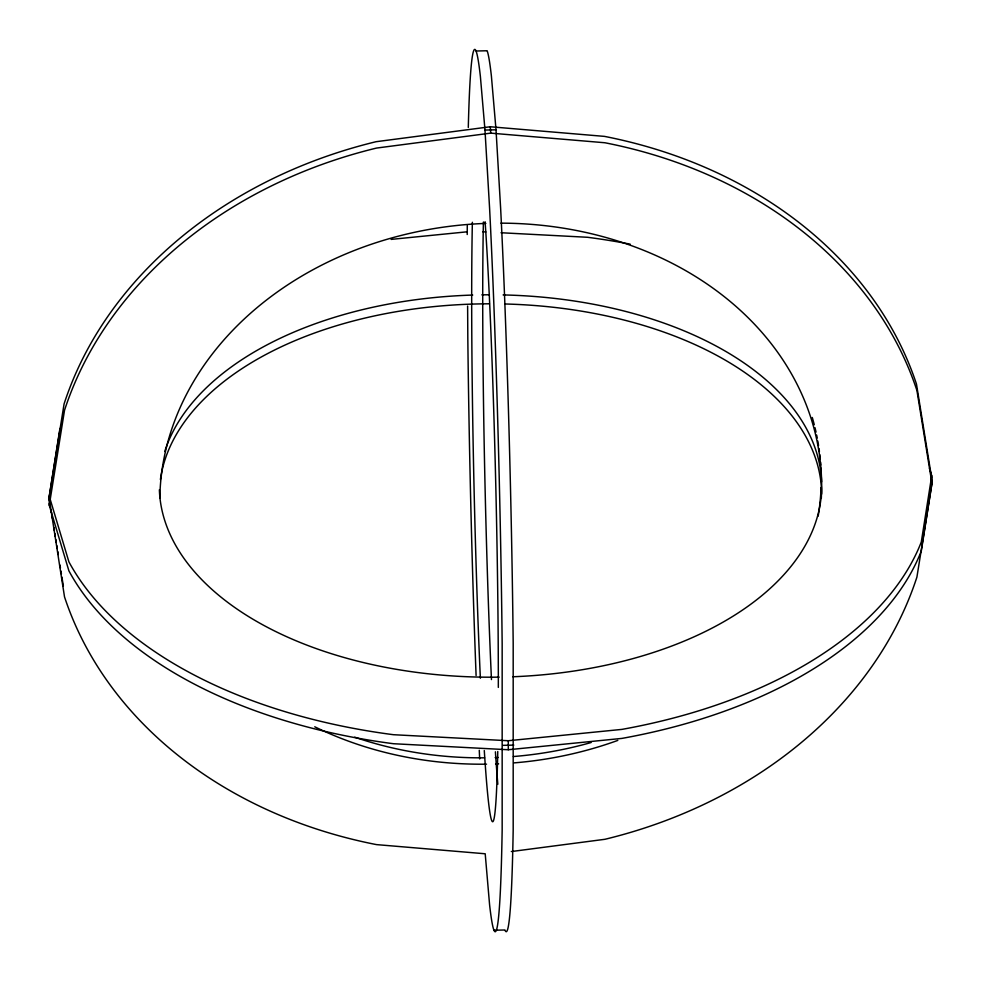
<?xml version="1.0" encoding="UTF-8"?>
<svg xmlns="http://www.w3.org/2000/svg" width="981" height="981" viewBox="0 0 981 981"><rect width="100%" height="100%" fill="white"/><g stroke="black" fill="none" stroke-linecap="round" stroke-linejoin="round"><path stroke-width="1.47" d="M467.214 234.52L467.275 225.716M468.293 127.456A441.585 14.519 88.7 0 1 480.383 76.432L484.982 130.068L489.593 208.291A441.585 14.519 88.7 0 1 502.162 643.364L502.162 830.012A441.585 14.519 88.7 0 1 489.593 904.825L485.203 853.777L376.52 844.616A441.585 360.26 -4 0 1 64.525 596.914L49.05 497.588L64.084 403.914A441.585 360.26 -4 0 1 376.079 141.705L490.279 126.757L604.48 136.384A441.585 360.26 -4 0 1 916.475 384.086L931.263 475.552M476.092 51.012L487.128 50.754A441.585 14.519 88.7 0 1 491.407 76.175L496.018 129.811L500.617 208.033A441.585 14.519 88.7 0 1 513.186 643.119L513.186 829.754A441.585 14.519 88.7 0 1 504.908 929.988L493.872 930.246M929.473 468.207L931.729 475.724L931.729 484.737L921.294 551.028A441.585 254.95 0 0 1 621.868 738.411L508.281 749.742L393.479 743.721A441.585 254.95 0 0 1 68.903 570.856L49.271 505.276L49.271 496.263L59.706 429.972A441.585 254.95 0 0 1 60.761 427.348M49.271 505.276L49.614 503.143M931.729 475.724L921.294 542.003A441.585 254.95 0 0 1 621.868 729.398L508.281 740.729L393.479 734.708A441.585 254.95 0 0 1 68.903 561.843L49.271 496.263M49.491 503.952L64.525 410.279A441.585 360.26 -4 0 1 376.52 148.07L490.721 133.134L604.921 142.76A441.585 360.26 -4 0 1 916.916 390.45L931.95 483.412L916.916 577.086A441.585 360.26 -4 0 1 604.921 839.295L511.334 851.545M391.1 239.401L467.238 231.798M484.982 130.068L496.018 129.811M502.763 745.364L513.799 745.106M482.811 231.786L485.853 231.945M501.021 232.742L587.521 237.279A441.585 254.95 0 0 1 630.145 244.134M49.05 497.588L49.528 500.58M50.987 509.568L51.478 512.572M51.956 515.565L52.447 518.569M53.894 527.57L54.384 530.562M54.875 533.566L55.353 536.558M55.843 539.562L56.322 542.567M56.812 545.559L57.29 548.563M57.781 551.555L58.259 554.559M59.964 565.056L60.442 568.06M60.932 571.052L61.423 574.057M61.901 577.049L63.36 586.049M931.509 477.048L931.95 483.412M490.279 126.757L490.721 133.134M467.618 306.035L467.814 337.881A441.585 14.519 88.7 0 0 476.092 675.504M508.281 740.729L508.281 749.742M479.684 758.951A441.585 14.519 88.7 0 1 479.268 750.269M821.44 495.368A331.186 270.192 -4 0 1 821.293 498.373M617.809 740.41A331.186 270.192 -4 0 1 513.811 762.899M498.618 763.843A331.186 270.192 -4 0 1 495.589 763.954M486.551 764.174A331.186 270.192 -4 0 1 314.742 726.786M159.829 497.968A331.186 270.192 -4 0 1 485.853 223.41M500.923 223.153A331.186 270.192 -4 0 1 821.6 481.929M820.901 468.047A331.186 270.192 -4 0 1 821.085 472.56M821.06 487.508A331.186 270.192 -4 0 1 818.179 516.116M591.126 742.519A331.186 270.192 -4 0 1 513.37 756.535M498.176 757.467A331.186 270.192 -4 0 1 495.147 757.59M484.602 757.822A331.186 270.192 -4 0 1 354.717 737.16M812.28 417.477A331.186 270.192 -4 0 1 814.279 424.761M815.003 427.691A331.186 270.192 -4 0 1 816.02 432.106M816.658 435.074A331.186 270.192 -4 0 1 817.247 438.041M817.798 441.021A331.186 270.192 -4 0 1 818.546 445.509M819 448.513A331.186 270.192 -4 0 1 819.405 451.505M819.76 454.51A331.186 270.192 -4 0 1 820.239 459.022M820.496 462.039A331.186 270.192 -4 0 1 820.717 465.043M497.759 751.507A331.186 10.889 88.7 0 1 484.283 750.526M480.371 678.239A331.186 10.889 88.7 0 1 472.364 222.27M485.092 221.743A331.186 10.889 88.7 0 1 498.323 687.411M497.833 784.26A331.186 10.889 88.7 0 1 495.405 751.802M491.469 679.575A331.186 10.889 88.7 0 1 483.4 222.013M503.106 294.925A331.186 191.209 0 0 1 821.649 483.179A331.186 191.209 0 0 1 512.842 676.767M499.145 677.135A331.186 191.209 0 0 1 159.376 489.789M164.747 451.493A331.186 191.209 0 0 1 472.732 295.06M481.855 294.852A331.186 191.209 0 0 1 489.433 294.778M160.394 479.562A331.186 191.209 0 0 1 489.433 303.803M504.651 303.975A331.186 191.209 0 0 1 821.686 494.228"/></g></svg>
